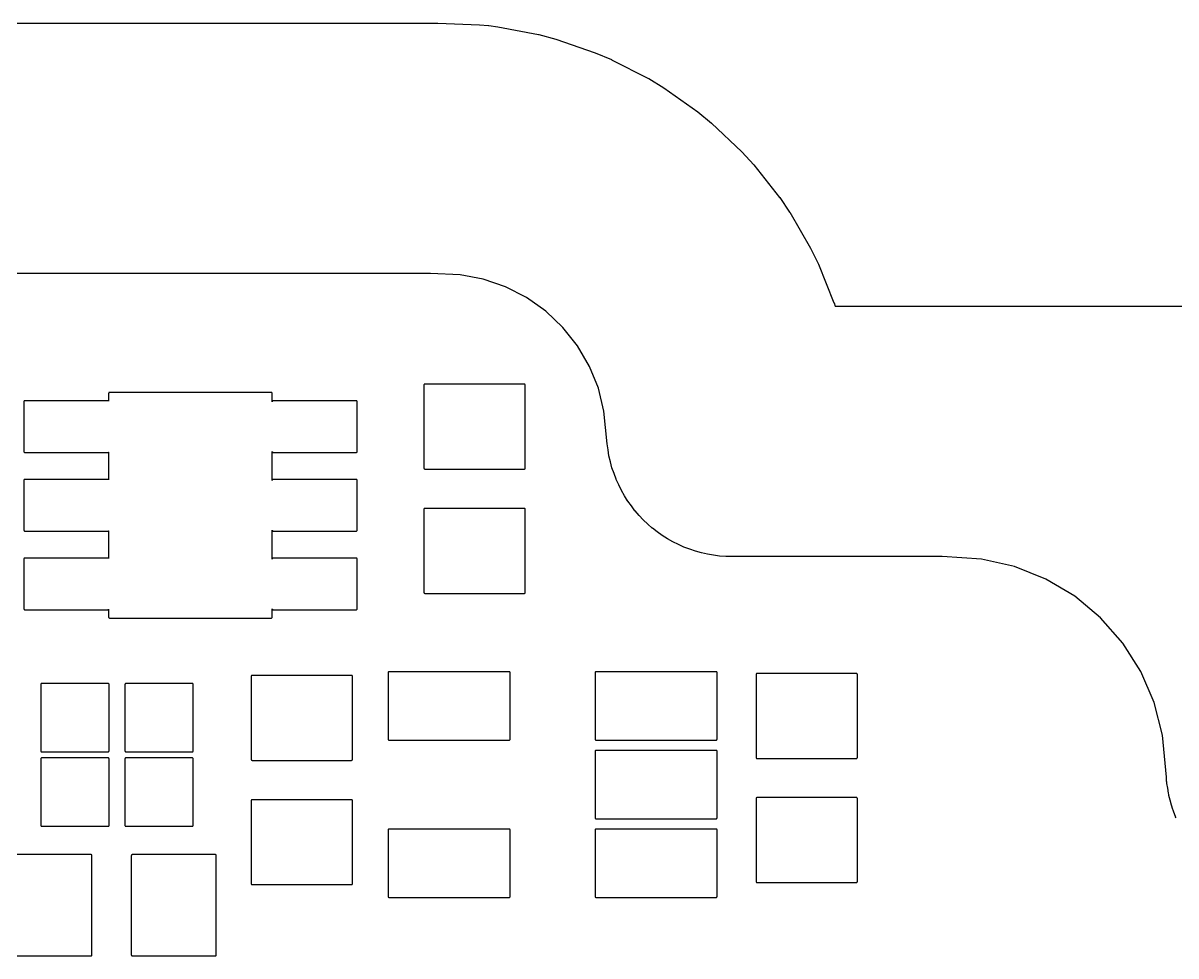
# Model space of a CAD drawing. Header units: inches. Extents: x -0.5 to 10, y -2.4 to 3.9.
# Drawn here: x 3.116 to 3.664, y 2.81 to 3.254 of the extents above; entities that cross this region are included whole.
import ezdxf

# ---------------------------------------------------------------- set-up
doc = ezdxf.new("R2010")
doc.units = ezdxf.units.IN

msp = doc.modelspace()

# ---------------------------------------------------------------- linework, layer by layer
for points in [[(2.5572, 3.25375), (3.3106, 3.25375), (3.31061, 3.25375), (3.310625, 3.253749), (3.311778, 3.253693), (3.312933, 3.253704), (3.312948, 3.253704), (3.312958, 3.253703), (3.332689, 3.252921), (3.332697, 3.252921), (3.332708, 3.25292), (3.337059, 3.252587), (3.337082, 3.252584), (3.337096, 3.252582), (3.341411, 3.251928), (3.341416, 3.251927), (3.341429, 3.251925), (3.360837, 3.248244), (3.360857, 3.248239), (3.360872, 3.248236), (3.369017, 3.246079), (3.369036, 3.246073), (3.369051, 3.246069), (3.387737, 3.239663), (3.387756, 3.239656), (3.387771, 3.23965), (3.395525, 3.236356), (3.395542, 3.236349), (3.395558, 3.236341), (3.413142, 3.227341), (3.413157, 3.227333), (3.413173, 3.227324), (3.42038, 3.22296), (3.420397, 3.222949), (3.42041, 3.22294), (3.436535, 3.211529), (3.436551, 3.211517), (3.436563, 3.211507), (3.443076, 3.206162), (3.443091, 3.20615), (3.443103, 3.206139), (3.457439, 3.192549), (3.457452, 3.192536), (3.457464, 3.192523), (3.46315, 3.186306), (3.463162, 3.186293), (3.463173, 3.186279), (3.47543, 3.170787), (3.47544, 3.170773), (3.475451, 3.170758), (3.480194, 3.163795), (3.480203, 3.163781), (3.480213, 3.163764), (3.49014, 3.146686), (3.490151, 3.146667), (3.490157, 3.146654), (3.49386, 3.139087), (3.493868, 3.139071), (3.493875, 3.139054), (3.50127, 3.120737), (3.501275, 3.120724), (3.501283, 3.120703), (3.501784, 3.11915), (4.362214, 3.11915)], [(3.663922, 2.875905), (3.663693, 2.876389), (3.663684, 2.87641), (3.663674, 2.876434), (3.662886, 2.878636), (3.662057, 2.880823), (3.66205, 2.880842), (3.662042, 2.88087), (3.661902, 2.881386), (3.661722, 2.88189), (3.661715, 2.881911), (3.661708, 2.881937), (3.661139, 2.884206), (3.660529, 2.886463), (3.660523, 2.886487), (3.660518, 2.886511), (3.66043, 2.887039), (3.6603, 2.887558), (3.660294, 2.887583), (3.66029, 2.887607), (3.659947, 2.88992), (3.65956, 2.892226), (3.659557, 2.892248), (3.659555, 2.892275), (3.659518, 2.892809), (3.65944, 2.893339), (3.659437, 2.893361), (3.659435, 2.893388), (3.659343, 2.895264), (3.657488, 2.915201), (3.653528, 2.930722), (3.647188, 2.945432), (3.638625, 2.95897), (3.62805, 2.971002), (3.615723, 2.981231), (3.601947, 2.989405), (3.587062, 2.995325), (3.571434, 2.998842), (3.552684, 3.00005), (3.4527, 3.00005), (3.452697, 3.00005), (3.452673, 3.000051), (3.44978, 3.000193), (3.446888, 3.000335), (3.446863, 3.000337), (3.44686, 3.000337), (3.446859, 3.000337), (3.446836, 3.00034), (3.443971, 3.000765), (3.441107, 3.00119), (3.441083, 3.001194), (3.44108, 3.001195), (3.441056, 3.0012), (3.438246, 3.001904), (3.435437, 3.002608), (3.435414, 3.002614), (3.435411, 3.002615), (3.435388, 3.002623), (3.432661, 3.003599), (3.429934, 3.004574), (3.429911, 3.004583), (3.429909, 3.004584), (3.429906, 3.004585), (3.429886, 3.004594), (3.427268, 3.005832), (3.42465, 3.007071), (3.424628, 3.007082), (3.424626, 3.007083), (3.424622, 3.007085), (3.424605, 3.007095), (3.422121, 3.008584), (3.419637, 3.010073), (3.419619, 3.010084), (3.419616, 3.010086), (3.419614, 3.010088), (3.419593, 3.010102), (3.417267, 3.011827), (3.414941, 3.013552), (3.414923, 3.013566), (3.414922, 3.013567), (3.41492, 3.013569), (3.414901, 3.013585), (3.412755, 3.01553), (3.41061, 3.017475), (3.410592, 3.017492), (3.41059, 3.017494), (3.410573, 3.017512), (3.408628, 3.019657), (3.406683, 3.021803), (3.406667, 3.021822), (3.406665, 3.021824), (3.40665, 3.021843), (3.404925, 3.02417), (3.4032, 3.026496), (3.403186, 3.026516), (3.403184, 3.026518), (3.403171, 3.026539), (3.401683, 3.029023), (3.400194, 3.031507), (3.400182, 3.031528), (3.40018, 3.031531), (3.400179, 3.031533), (3.400169, 3.031553), (3.398931, 3.034171), (3.397693, 3.036789), (3.397684, 3.03681), (3.397683, 3.036811), (3.397682, 3.036814), (3.397681, 3.036817), (3.397673, 3.036837), (3.396698, 3.039563), (3.395722, 3.04229), (3.395715, 3.042311), (3.395714, 3.042314), (3.395713, 3.042316), (3.395707, 3.04234), (3.395003, 3.045149), (3.3943, 3.047958), (3.394294, 3.047982), (3.394294, 3.047985), (3.394293, 3.047986), (3.39429, 3.048009), (3.393865, 3.050874), (3.39344, 3.053739), (3.393437, 3.053761), (3.393437, 3.053763), (3.393436, 3.053766), (3.391918, 3.069186), (3.389238, 3.080097), (3.385031, 3.090516), (3.379385, 3.10023), (3.372413, 3.109041), (3.364259, 3.116771), (3.355088, 3.123261), (3.345086, 3.12838), (3.334457, 3.132024), (3.323567, 3.134089), (3.309421, 3.13465), (2.56023, 3.13465)], [(3.1086, 2.8102), (3.148, 2.8102), (3.148025, 2.810201), (3.148074, 2.810206), (3.148122, 2.810215), (3.148169, 2.810229), (3.148214, 2.810248), (3.148257, 2.810271), (3.148298, 2.810299), (3.148336, 2.81033), (3.14837, 2.810364), (3.148401, 2.810402), (3.148429, 2.810443), (3.148452, 2.810486), (3.148471, 2.810531), (3.148485, 2.810578), (3.148494, 2.810626), (3.148499, 2.810675), (3.1485, 2.8107), (3.1485, 2.8579), (3.148499, 2.857925), (3.148494, 2.857974), (3.148485, 2.858022), (3.148471, 2.858069), (3.148452, 2.858114), (3.148429, 2.858157), (3.148401, 2.858198), (3.14837, 2.858236), (3.148336, 2.85827), (3.148298, 2.858301), (3.148257, 2.858329), (3.148214, 2.858352), (3.148169, 2.858371), (3.148122, 2.858385), (3.148074, 2.858394), (3.148025, 2.858399), (3.148, 2.8584), (3.1086, 2.8584)]]:
    msp.add_lwpolyline(points)
for points in [[(3.306775, 3.041701), (3.306775, 3.041701), (3.3068, 3.0417), (3.354, 3.0417), (3.354025, 3.041701), (3.354074, 3.041706), (3.354122, 3.041715), (3.354169, 3.041729), (3.354214, 3.041748), (3.354257, 3.041771), (3.354298, 3.041799), (3.354336, 3.04183), (3.35437, 3.041864), (3.354401, 3.041902), (3.354429, 3.041943), (3.354452, 3.041986), (3.354471, 3.042031), (3.354485, 3.042078), (3.354494, 3.042126), (3.354499, 3.042175), (3.3545, 3.0422), (3.3545, 3.0816), (3.354499, 3.081625), (3.354494, 3.081674), (3.354485, 3.081722), (3.354471, 3.081769), (3.354452, 3.081814), (3.354429, 3.081857), (3.354401, 3.081898), (3.35437, 3.081936), (3.354336, 3.08197), (3.354298, 3.082001), (3.354257, 3.082029), (3.354214, 3.082052), (3.354169, 3.082071), (3.354122, 3.082085), (3.354074, 3.082094), (3.354025, 3.082099), (3.354, 3.0821), (3.3068, 3.0821), (3.306775, 3.082099), (3.306726, 3.082094), (3.306678, 3.082085), (3.306631, 3.082071), (3.306586, 3.082052), (3.306543, 3.082029), (3.306502, 3.082001), (3.306464, 3.08197), (3.30643, 3.081936), (3.306399, 3.081898), (3.306371, 3.081857), (3.306348, 3.081814), (3.306329, 3.081769), (3.306315, 3.081722), (3.306306, 3.081674), (3.306301, 3.081625), (3.3063, 3.0816), (3.3063, 3.0422), (3.306301, 3.042175), (3.306306, 3.042126), (3.306315, 3.042078), (3.306329, 3.042031), (3.306348, 3.041986), (3.306371, 3.041943), (3.306399, 3.041902), (3.30643, 3.041864), (3.306464, 3.04183), (3.306502, 3.041799), (3.306543, 3.041771), (3.306586, 3.041748), (3.306631, 3.041729), (3.306678, 3.041715), (3.306726, 3.041706)], [(3.116575, 2.974801), (3.116575, 2.974801), (3.1166, 2.9748), (3.156, 2.9748), (3.156025, 2.974801), (3.156074, 2.974806), (3.156122, 2.974815), (3.156169, 2.974829), (3.156214, 2.974848), (3.156257, 2.974871), (3.156298, 2.974899), (3.156336, 2.97493), (3.15637, 2.974964), (3.1564, 2.975), (3.1564, 2.97135), (3.156401, 2.971325), (3.156406, 2.971276), (3.156415, 2.971228), (3.156429, 2.971181), (3.156448, 2.971136), (3.156471, 2.971093), (3.156499, 2.971052), (3.15653, 2.971014), (3.156564, 2.97098), (3.156602, 2.970949), (3.156643, 2.970921), (3.156686, 2.970898), (3.156731, 2.970879), (3.156778, 2.970865), (3.156826, 2.970856), (3.156875, 2.970851), (3.156875, 2.970851), (3.1569, 2.97085), (3.2337, 2.97085), (3.233725, 2.970851), (3.233774, 2.970856), (3.233822, 2.970865), (3.233869, 2.970879), (3.233914, 2.970898), (3.233957, 2.970921), (3.233998, 2.970949), (3.234036, 2.97098), (3.23407, 2.971014), (3.234101, 2.971052), (3.234129, 2.971093), (3.234152, 2.971136), (3.234171, 2.971181), (3.234185, 2.971228), (3.234194, 2.971276), (3.234199, 2.971325), (3.2342, 2.97135), (3.2342, 2.9753), (3.234201, 2.975275), (3.234206, 2.975226), (3.234215, 2.975178), (3.234229, 2.975131), (3.234248, 2.975086), (3.234271, 2.975043), (3.234299, 2.975002), (3.23433, 2.974964), (3.234364, 2.97493), (3.234402, 2.974899), (3.234443, 2.974871), (3.234486, 2.974848), (3.234531, 2.974829), (3.234578, 2.974815), (3.234626, 2.974806), (3.234675, 2.974801), (3.234675, 2.974801), (3.2347, 2.9748), (3.2741, 2.9748), (3.274125, 2.974801), (3.274174, 2.974806), (3.274222, 2.974815), (3.274269, 2.974829), (3.274314, 2.974848), (3.274357, 2.974871), (3.274398, 2.974899), (3.274436, 2.97493), (3.27447, 2.974964), (3.274501, 2.975002), (3.274529, 2.975043), (3.274552, 2.975086), (3.274571, 2.975131), (3.274585, 2.975178), (3.274594, 2.975226), (3.274599, 2.975275), (3.2746, 2.9753), (3.2746, 2.9989), (3.274599, 2.998925), (3.274594, 2.998974), (3.274585, 2.999022), (3.274571, 2.999069), (3.274552, 2.999114), (3.274529, 2.999157), (3.274501, 2.999198), (3.27447, 2.999236), (3.274436, 2.99927), (3.274398, 2.999301), (3.274357, 2.999329), (3.274314, 2.999352), (3.274269, 2.999371), (3.274222, 2.999385), (3.274174, 2.999394), (3.274125, 2.999399), (3.2741, 2.9994), (3.2347, 2.9994), (3.234675, 2.999399), (3.234626, 2.999394), (3.234578, 2.999385), (3.234531, 2.999371), (3.234486, 2.999352), (3.234443, 2.999329), (3.234402, 2.999301), (3.234364, 2.99927), (3.23433, 2.999236), (3.234299, 2.999198), (3.234271, 2.999157), (3.234248, 2.999114), (3.234229, 2.999069), (3.234215, 2.999022), (3.234206, 2.998974), (3.234201, 2.998925), (3.2342, 2.9989), (3.2342, 3.0127), (3.234201, 3.012675), (3.234206, 3.012626), (3.234215, 3.012578), (3.234229, 3.012531), (3.234248, 3.012486), (3.234271, 3.012443), (3.234299, 3.012402), (3.23433, 3.012364), (3.234364, 3.01233), (3.234402, 3.012299), (3.234443, 3.012271), (3.234486, 3.012248), (3.234531, 3.012229), (3.234578, 3.012215), (3.234626, 3.012206), (3.234675, 3.012201), (3.234675, 3.012201), (3.2347, 3.0122), (3.2741, 3.0122), (3.274125, 3.012201), (3.274174, 3.012206), (3.274222, 3.012215), (3.274269, 3.012229), (3.274314, 3.012248), (3.274357, 3.012271), (3.274398, 3.012299), (3.274436, 3.01233), (3.27447, 3.012364), (3.274501, 3.012402), (3.274529, 3.012443), (3.274552, 3.012486), (3.274571, 3.012531), (3.274585, 3.012578), (3.274594, 3.012626), (3.274599, 3.012675), (3.2746, 3.0127), (3.2746, 3.0363), (3.274599, 3.036325), (3.274594, 3.036374), (3.274585, 3.036422), (3.274571, 3.036469), (3.274552, 3.036514), (3.274529, 3.036557), (3.274501, 3.036598), (3.27447, 3.036636), (3.274436, 3.03667), (3.274398, 3.036701), (3.274357, 3.036729), (3.274314, 3.036752), (3.274269, 3.036771), (3.274222, 3.036785), (3.274174, 3.036794), (3.274125, 3.036799), (3.2741, 3.0368), (3.2347, 3.0368), (3.234675, 3.036799), (3.234626, 3.036794), (3.234578, 3.036785), (3.234531, 3.036771), (3.234486, 3.036752), (3.234443, 3.036729), (3.234402, 3.036701), (3.234364, 3.03667), (3.23433, 3.036636), (3.234299, 3.036598), (3.234271, 3.036557), (3.234248, 3.036514), (3.234229, 3.036469), (3.234215, 3.036422), (3.234206, 3.036374), (3.234201, 3.036325), (3.2342, 3.0363), (3.2342, 3.0501), (3.234201, 3.050075), (3.234206, 3.050026), (3.234215, 3.049978), (3.234229, 3.049931), (3.234248, 3.049886), (3.234271, 3.049843), (3.234299, 3.049802), (3.23433, 3.049764), (3.234364, 3.04973), (3.234402, 3.049699), (3.234443, 3.049671), (3.234486, 3.049648), (3.234531, 3.049629), (3.234578, 3.049615), (3.234626, 3.049606), (3.234675, 3.049601), (3.234675, 3.049601), (3.2347, 3.0496), (3.2741, 3.0496), (3.274125, 3.049601), (3.274174, 3.049606), (3.274222, 3.049615), (3.274269, 3.049629), (3.274314, 3.049648), (3.274357, 3.049671), (3.274398, 3.049699), (3.274436, 3.04973), (3.27447, 3.049764), (3.274501, 3.049802), (3.274529, 3.049843), (3.274552, 3.049886), (3.274571, 3.049931), (3.274585, 3.049978), (3.274594, 3.050026), (3.274599, 3.050075), (3.2746, 3.0501), (3.2746, 3.0737), (3.274599, 3.073725), (3.274594, 3.073774), (3.274585, 3.073822), (3.274571, 3.073869), (3.274552, 3.073914), (3.274529, 3.073957), (3.274501, 3.073998), (3.27447, 3.074036), (3.274436, 3.07407), (3.274398, 3.074101), (3.274357, 3.074129), (3.274314, 3.074152), (3.274269, 3.074171), (3.274222, 3.074185), (3.274174, 3.074194), (3.274125, 3.074199), (3.2741, 3.0742), (3.2347, 3.0742), (3.234675, 3.074199), (3.234626, 3.074194), (3.234578, 3.074185), (3.234531, 3.074171), (3.234486, 3.074152), (3.234443, 3.074129), (3.234402, 3.074101), (3.234364, 3.07407), (3.23433, 3.074036), (3.234299, 3.073998), (3.234271, 3.073957), (3.234248, 3.073914), (3.234229, 3.073869), (3.234215, 3.073822), (3.234206, 3.073774), (3.234201, 3.073725), (3.2342, 3.0737), (3.2342, 3.07765), (3.234199, 3.077675), (3.234194, 3.077724), (3.234185, 3.077772), (3.234171, 3.077819), (3.234152, 3.077864), (3.234129, 3.077907), (3.234101, 3.077948), (3.23407, 3.077986), (3.234036, 3.07802), (3.233998, 3.078051), (3.233957, 3.078079), (3.233914, 3.078102), (3.233869, 3.078121), (3.233822, 3.078135), (3.233774, 3.078144), (3.233725, 3.078149), (3.2337, 3.07815), (3.1569, 3.07815), (3.156875, 3.078149), (3.156826, 3.078144), (3.156778, 3.078135), (3.156731, 3.078121), (3.156686, 3.078102), (3.156643, 3.078079), (3.156602, 3.078051), (3.156564, 3.07802), (3.15653, 3.077986), (3.156499, 3.077948), (3.156471, 3.077907), (3.156448, 3.077864), (3.156429, 3.077819), (3.156415, 3.077772), (3.156406, 3.077724), (3.156401, 3.077675), (3.1564, 3.07765), (3.1564, 3.074), (3.15637, 3.074036), (3.156336, 3.07407), (3.156298, 3.074101), (3.156257, 3.074129), (3.156214, 3.074152), (3.156169, 3.074171), (3.156122, 3.074185), (3.156074, 3.074194), (3.156025, 3.074199), (3.156, 3.0742), (3.1166, 3.0742), (3.116575, 3.074199), (3.116526, 3.074194), (3.116478, 3.074185), (3.116431, 3.074171), (3.116386, 3.074152), (3.116343, 3.074129), (3.116302, 3.074101), (3.116264, 3.07407), (3.11623, 3.074036), (3.116199, 3.073998), (3.116171, 3.073957), (3.116148, 3.073914), (3.116129, 3.073869), (3.116115, 3.073822), (3.116106, 3.073774), (3.116101, 3.073725), (3.1161, 3.0737), (3.1161, 3.0501), (3.116101, 3.050075), (3.116106, 3.050026), (3.116115, 3.049978), (3.116129, 3.049931), (3.116148, 3.049886), (3.116171, 3.049843), (3.116199, 3.049802), (3.11623, 3.049764), (3.116264, 3.04973), (3.116302, 3.049699), (3.116343, 3.049671), (3.116386, 3.049648), (3.116431, 3.049629), (3.116478, 3.049615), (3.116526, 3.049606), (3.116575, 3.049601), (3.116575, 3.049601), (3.1166, 3.0496), (3.156, 3.0496), (3.156025, 3.049601), (3.156074, 3.049606), (3.156122, 3.049615), (3.156169, 3.049629), (3.156214, 3.049648), (3.156257, 3.049671), (3.156298, 3.049699), (3.156336, 3.04973), (3.15637, 3.049764), (3.1564, 3.0498), (3.1564, 3.0366), (3.15637, 3.036636), (3.156336, 3.03667), (3.156298, 3.036701), (3.156257, 3.036729), (3.156214, 3.036752), (3.156169, 3.036771), (3.156122, 3.036785), (3.156074, 3.036794), (3.156025, 3.036799), (3.156, 3.0368), (3.1166, 3.0368), (3.116575, 3.036799), (3.116526, 3.036794), (3.116478, 3.036785), (3.116431, 3.036771), (3.116386, 3.036752), (3.116343, 3.036729), (3.116302, 3.036701), (3.116264, 3.03667), (3.11623, 3.036636), (3.116199, 3.036598), (3.116171, 3.036557), (3.116148, 3.036514), (3.116129, 3.036469), (3.116115, 3.036422), (3.116106, 3.036374), (3.116101, 3.036325), (3.1161, 3.0363), (3.1161, 3.0127), (3.116101, 3.012675), (3.116106, 3.012626), (3.116115, 3.012578), (3.116129, 3.012531), (3.116148, 3.012486), (3.116171, 3.012443), (3.116199, 3.012402), (3.11623, 3.012364), (3.116264, 3.01233), (3.116302, 3.012299), (3.116343, 3.012271), (3.116386, 3.012248), (3.116431, 3.012229), (3.116478, 3.012215), (3.116526, 3.012206), (3.116575, 3.012201), (3.116575, 3.012201), (3.1166, 3.0122), (3.156, 3.0122), (3.156025, 3.012201), (3.156074, 3.012206), (3.156122, 3.012215), (3.156169, 3.012229), (3.156214, 3.012248), (3.156257, 3.012271), (3.156298, 3.012299), (3.156336, 3.01233), (3.15637, 3.012364), (3.1564, 3.0124), (3.1564, 2.9992), (3.15637, 2.999236), (3.156336, 2.99927), (3.156298, 2.999301), (3.156257, 2.999329), (3.156214, 2.999352), (3.156169, 2.999371), (3.156122, 2.999385), (3.156074, 2.999394), (3.156025, 2.999399), (3.156, 2.9994), (3.1166, 2.9994), (3.116575, 2.999399), (3.116526, 2.999394), (3.116478, 2.999385), (3.116431, 2.999371), (3.116386, 2.999352), (3.116343, 2.999329), (3.116302, 2.999301), (3.116264, 2.99927), (3.11623, 2.999236), (3.116199, 2.999198), (3.116171, 2.999157), (3.116148, 2.999114), (3.116129, 2.999069), (3.116115, 2.999022), (3.116106, 2.998974), (3.116101, 2.998925), (3.1161, 2.9989), (3.1161, 2.9753), (3.116101, 2.975275), (3.116106, 2.975226), (3.116115, 2.975178), (3.116129, 2.975131), (3.116148, 2.975086), (3.116171, 2.975043), (3.116199, 2.975002), (3.11623, 2.974964), (3.116264, 2.97493), (3.116302, 2.974899), (3.116343, 2.974871), (3.116386, 2.974848), (3.116431, 2.974829), (3.116478, 2.974815), (3.116526, 2.974806)], [(3.306775, 2.982601), (3.306775, 2.982601), (3.3068, 2.9826), (3.354, 2.9826), (3.354025, 2.982601), (3.354074, 2.982606), (3.354122, 2.982615), (3.354169, 2.982629), (3.354214, 2.982648), (3.354257, 2.982671), (3.354298, 2.982699), (3.354336, 2.98273), (3.35437, 2.982764), (3.354401, 2.982802), (3.354429, 2.982843), (3.354452, 2.982886), (3.354471, 2.982931), (3.354485, 2.982978), (3.354494, 2.983026), (3.354499, 2.983075), (3.3545, 2.9831), (3.3545, 3.0225), (3.354499, 3.022525), (3.354494, 3.022574), (3.354485, 3.022622), (3.354471, 3.022669), (3.354452, 3.022714), (3.354429, 3.022757), (3.354401, 3.022798), (3.35437, 3.022836), (3.354336, 3.02287), (3.354298, 3.022901), (3.354257, 3.022929), (3.354214, 3.022952), (3.354169, 3.022971), (3.354122, 3.022985), (3.354074, 3.022994), (3.354025, 3.022999), (3.354, 3.023), (3.3068, 3.023), (3.306775, 3.022999), (3.306726, 3.022994), (3.306678, 3.022985), (3.306631, 3.022971), (3.306586, 3.022952), (3.306543, 3.022929), (3.306502, 3.022901), (3.306464, 3.02287), (3.30643, 3.022836), (3.306399, 3.022798), (3.306371, 3.022757), (3.306348, 3.022714), (3.306329, 3.022669), (3.306315, 3.022622), (3.306306, 3.022574), (3.306301, 3.022525), (3.3063, 3.0225), (3.3063, 2.9831), (3.306301, 2.983075), (3.306306, 2.983026), (3.306315, 2.982978), (3.306329, 2.982931), (3.306348, 2.982886), (3.306371, 2.982843), (3.306399, 2.982802), (3.30643, 2.982764), (3.306464, 2.98273), (3.306502, 2.982699), (3.306543, 2.982671), (3.306586, 2.982648), (3.306631, 2.982629), (3.306678, 2.982615), (3.306726, 2.982606)], [(3.224675, 2.903201), (3.224675, 2.903201), (3.2247, 2.9032), (3.2719, 2.9032), (3.271925, 2.903201), (3.271974, 2.903206), (3.272022, 2.903215), (3.272069, 2.903229), (3.272114, 2.903248), (3.272157, 2.903271), (3.272198, 2.903299), (3.272236, 2.90333), (3.27227, 2.903364), (3.272301, 2.903402), (3.272329, 2.903443), (3.272352, 2.903486), (3.272371, 2.903531), (3.272385, 2.903578), (3.272394, 2.903626), (3.272399, 2.903675), (3.2724, 2.9037), (3.2724, 2.9431), (3.272399, 2.943125), (3.272394, 2.943174), (3.272385, 2.943222), (3.272371, 2.943269), (3.272352, 2.943314), (3.272329, 2.943357), (3.272301, 2.943398), (3.27227, 2.943436), (3.272236, 2.94347), (3.272198, 2.943501), (3.272157, 2.943529), (3.272114, 2.943552), (3.272069, 2.943571), (3.272022, 2.943585), (3.271974, 2.943594), (3.271925, 2.943599), (3.2719, 2.9436), (3.2247, 2.9436), (3.224675, 2.943599), (3.224626, 2.943594), (3.224578, 2.943585), (3.224531, 2.943571), (3.224486, 2.943552), (3.224443, 2.943529), (3.224402, 2.943501), (3.224364, 2.94347), (3.22433, 2.943436), (3.224299, 2.943398), (3.224271, 2.943357), (3.224248, 2.943314), (3.224229, 2.943269), (3.224215, 2.943222), (3.224206, 2.943174), (3.224201, 2.943125), (3.2242, 2.9431), (3.2242, 2.9037), (3.224201, 2.903675), (3.224206, 2.903626), (3.224215, 2.903578), (3.224229, 2.903531), (3.224248, 2.903486), (3.224271, 2.903443), (3.224299, 2.903402), (3.22433, 2.903364), (3.224364, 2.90333), (3.224402, 2.903299), (3.224443, 2.903271), (3.224486, 2.903248), (3.224531, 2.903229), (3.224578, 2.903215), (3.224626, 2.903206)], [(3.289725, 2.912851), (3.289725, 2.912851), (3.28975, 2.91285), (3.34685, 2.91285), (3.346875, 2.912851), (3.346924, 2.912856), (3.346972, 2.912865), (3.347019, 2.912879), (3.347064, 2.912898), (3.347107, 2.912921), (3.347148, 2.912949), (3.347186, 2.91298), (3.34722, 2.913014), (3.347251, 2.913052), (3.347279, 2.913093), (3.347302, 2.913136), (3.347321, 2.913181), (3.347335, 2.913228), (3.347344, 2.913276), (3.347349, 2.913325), (3.34735, 2.91335), (3.34735, 2.94485), (3.347349, 2.944875), (3.347344, 2.944924), (3.347335, 2.944972), (3.347321, 2.945019), (3.347302, 2.945064), (3.347279, 2.945107), (3.347251, 2.945148), (3.34722, 2.945186), (3.347186, 2.94522), (3.347148, 2.945251), (3.347107, 2.945279), (3.347064, 2.945302), (3.347019, 2.945321), (3.346972, 2.945335), (3.346924, 2.945344), (3.346875, 2.945349), (3.34685, 2.94535), (3.28975, 2.94535), (3.289725, 2.945349), (3.289676, 2.945344), (3.289628, 2.945335), (3.289581, 2.945321), (3.289536, 2.945302), (3.289493, 2.945279), (3.289452, 2.945251), (3.289414, 2.94522), (3.28938, 2.945186), (3.289349, 2.945148), (3.289321, 2.945107), (3.289298, 2.945064), (3.289279, 2.945019), (3.289265, 2.944972), (3.289256, 2.944924), (3.289251, 2.944875), (3.28925, 2.94485), (3.28925, 2.91335), (3.289251, 2.913325), (3.289256, 2.913276), (3.289265, 2.913228), (3.289279, 2.913181), (3.289298, 2.913136), (3.289321, 2.913093), (3.289349, 2.913052), (3.28938, 2.913014), (3.289414, 2.91298), (3.289452, 2.912949), (3.289493, 2.912921), (3.289536, 2.912898), (3.289581, 2.912879), (3.289628, 2.912865), (3.289676, 2.912856)], [(3.388125, 2.912851), (3.388125, 2.912851), (3.38815, 2.91285), (3.44525, 2.91285), (3.445275, 2.912851), (3.445324, 2.912856), (3.445372, 2.912865), (3.445419, 2.912879), (3.445464, 2.912898), (3.445507, 2.912921), (3.445548, 2.912949), (3.445586, 2.91298), (3.44562, 2.913014), (3.445651, 2.913052), (3.445679, 2.913093), (3.445702, 2.913136), (3.445721, 2.913181), (3.445735, 2.913228), (3.445744, 2.913276), (3.445749, 2.913325), (3.44575, 2.91335), (3.44575, 2.94485), (3.445749, 2.944875), (3.445744, 2.944924), (3.445735, 2.944972), (3.445721, 2.945019), (3.445702, 2.945064), (3.445679, 2.945107), (3.445651, 2.945148), (3.44562, 2.945186), (3.445586, 2.94522), (3.445548, 2.945251), (3.445507, 2.945279), (3.445464, 2.945302), (3.445419, 2.945321), (3.445372, 2.945335), (3.445324, 2.945344), (3.445275, 2.945349), (3.44525, 2.94535), (3.38815, 2.94535), (3.388125, 2.945349), (3.388076, 2.945344), (3.388028, 2.945335), (3.387981, 2.945321), (3.387936, 2.945302), (3.387893, 2.945279), (3.387852, 2.945251), (3.387814, 2.94522), (3.38778, 2.945186), (3.387749, 2.945148), (3.387721, 2.945107), (3.387698, 2.945064), (3.387679, 2.945019), (3.387665, 2.944972), (3.387656, 2.944924), (3.387651, 2.944875), (3.38765, 2.94485), (3.38765, 2.91335), (3.387651, 2.913325), (3.387656, 2.913276), (3.387665, 2.913228), (3.387679, 2.913181), (3.387698, 2.913136), (3.387721, 2.913093), (3.387749, 2.913052), (3.38778, 2.913014), (3.387814, 2.91298), (3.387852, 2.912949), (3.387893, 2.912921), (3.387936, 2.912898), (3.387981, 2.912879), (3.388028, 2.912865), (3.388076, 2.912856)], [(3.464675, 2.904101), (3.464675, 2.904101), (3.4647, 2.9041), (3.5119, 2.9041), (3.511925, 2.904101), (3.511974, 2.904106), (3.512022, 2.904115), (3.512069, 2.904129), (3.512114, 2.904148), (3.512157, 2.904171), (3.512198, 2.904199), (3.512236, 2.90423), (3.51227, 2.904264), (3.512301, 2.904302), (3.512329, 2.904343), (3.512352, 2.904386), (3.512371, 2.904431), (3.512385, 2.904478), (3.512394, 2.904526), (3.512399, 2.904575), (3.5124, 2.9046), (3.5124, 2.944), (3.512399, 2.944025), (3.512394, 2.944074), (3.512385, 2.944122), (3.512371, 2.944169), (3.512352, 2.944214), (3.512329, 2.944257), (3.512301, 2.944298), (3.51227, 2.944336), (3.512236, 2.94437), (3.512198, 2.944401), (3.512157, 2.944429), (3.512114, 2.944452), (3.512069, 2.944471), (3.512022, 2.944485), (3.511974, 2.944494), (3.511925, 2.944499), (3.5119, 2.9445), (3.4647, 2.9445), (3.464675, 2.944499), (3.464626, 2.944494), (3.464578, 2.944485), (3.464531, 2.944471), (3.464486, 2.944452), (3.464443, 2.944429), (3.464402, 2.944401), (3.464364, 2.94437), (3.46433, 2.944336), (3.464299, 2.944298), (3.464271, 2.944257), (3.464248, 2.944214), (3.464229, 2.944169), (3.464215, 2.944122), (3.464206, 2.944074), (3.464201, 2.944025), (3.4642, 2.944), (3.4642, 2.9046), (3.464201, 2.904575), (3.464206, 2.904526), (3.464215, 2.904478), (3.464229, 2.904431), (3.464248, 2.904386), (3.464271, 2.904343), (3.464299, 2.904302), (3.46433, 2.904264), (3.464364, 2.90423), (3.464402, 2.904199), (3.464443, 2.904171), (3.464486, 2.904148), (3.464531, 2.904129), (3.464578, 2.904115), (3.464626, 2.904106)], [(3.124625, 2.907251), (3.124625, 2.907251), (3.12465, 2.90725), (3.15615, 2.90725), (3.156175, 2.907251), (3.156224, 2.907256), (3.156272, 2.907265), (3.156319, 2.907279), (3.156364, 2.907298), (3.156407, 2.907321), (3.156448, 2.907349), (3.156486, 2.90738), (3.15652, 2.907414), (3.156551, 2.907452), (3.156579, 2.907493), (3.156602, 2.907536), (3.156621, 2.907581), (3.156635, 2.907628), (3.156644, 2.907676), (3.156649, 2.907725), (3.15665, 2.90775), (3.15665, 2.93925), (3.156649, 2.939275), (3.156644, 2.939324), (3.156635, 2.939372), (3.156621, 2.939419), (3.156602, 2.939464), (3.156579, 2.939507), (3.156551, 2.939548), (3.15652, 2.939586), (3.156486, 2.93962), (3.156448, 2.939651), (3.156407, 2.939679), (3.156364, 2.939702), (3.156319, 2.939721), (3.156272, 2.939735), (3.156224, 2.939744), (3.156175, 2.939749), (3.15615, 2.93975), (3.12465, 2.93975), (3.124625, 2.939749), (3.124576, 2.939744), (3.124528, 2.939735), (3.124481, 2.939721), (3.124436, 2.939702), (3.124393, 2.939679), (3.124352, 2.939651), (3.124314, 2.93962), (3.12428, 2.939586), (3.124249, 2.939548), (3.124221, 2.939507), (3.124198, 2.939464), (3.124179, 2.939419), (3.124165, 2.939372), (3.124156, 2.939324), (3.124151, 2.939275), (3.12415, 2.93925), (3.12415, 2.90775), (3.124151, 2.907725), (3.124156, 2.907676), (3.124165, 2.907628), (3.124179, 2.907581), (3.124198, 2.907536), (3.124221, 2.907493), (3.124249, 2.907452), (3.12428, 2.907414), (3.124314, 2.90738), (3.124352, 2.907349), (3.124393, 2.907321), (3.124436, 2.907298), (3.124481, 2.907279), (3.124528, 2.907265), (3.124576, 2.907256)], [(3.164625, 2.907251), (3.164625, 2.907251), (3.16465, 2.90725), (3.19615, 2.90725), (3.196175, 2.907251), (3.196224, 2.907256), (3.196272, 2.907265), (3.196319, 2.907279), (3.196364, 2.907298), (3.196407, 2.907321), (3.196448, 2.907349), (3.196486, 2.90738), (3.19652, 2.907414), (3.196551, 2.907452), (3.196579, 2.907493), (3.196602, 2.907536), (3.196621, 2.907581), (3.196635, 2.907628), (3.196644, 2.907676), (3.196649, 2.907725), (3.19665, 2.90775), (3.19665, 2.93925), (3.196649, 2.939275), (3.196644, 2.939324), (3.196635, 2.939372), (3.196621, 2.939419), (3.196602, 2.939464), (3.196579, 2.939507), (3.196551, 2.939548), (3.19652, 2.939586), (3.196486, 2.93962), (3.196448, 2.939651), (3.196407, 2.939679), (3.196364, 2.939702), (3.196319, 2.939721), (3.196272, 2.939735), (3.196224, 2.939744), (3.196175, 2.939749), (3.19615, 2.93975), (3.16465, 2.93975), (3.164625, 2.939749), (3.164576, 2.939744), (3.164528, 2.939735), (3.164481, 2.939721), (3.164436, 2.939702), (3.164393, 2.939679), (3.164352, 2.939651), (3.164314, 2.93962), (3.16428, 2.939586), (3.164249, 2.939548), (3.164221, 2.939507), (3.164198, 2.939464), (3.164179, 2.939419), (3.164165, 2.939372), (3.164156, 2.939324), (3.164151, 2.939275), (3.16415, 2.93925), (3.16415, 2.90775), (3.164151, 2.907725), (3.164156, 2.907676), (3.164165, 2.907628), (3.164179, 2.907581), (3.164198, 2.907536), (3.164221, 2.907493), (3.164249, 2.907452), (3.16428, 2.907414), (3.164314, 2.90738), (3.164352, 2.907349), (3.164393, 2.907321), (3.164436, 2.907298), (3.164481, 2.907279), (3.164528, 2.907265), (3.164576, 2.907256)], [(3.388125, 2.875451), (3.388125, 2.875451), (3.38815, 2.87545), (3.44525, 2.87545), (3.445275, 2.875451), (3.445324, 2.875456), (3.445372, 2.875465), (3.445419, 2.875479), (3.445464, 2.875498), (3.445507, 2.875521), (3.445548, 2.875549), (3.445586, 2.87558), (3.44562, 2.875614), (3.445651, 2.875652), (3.445679, 2.875693), (3.445702, 2.875736), (3.445721, 2.875781), (3.445735, 2.875828), (3.445744, 2.875876), (3.445749, 2.875925), (3.44575, 2.87595), (3.44575, 2.90745), (3.445749, 2.907475), (3.445744, 2.907524), (3.445735, 2.907572), (3.445721, 2.907619), (3.445702, 2.907664), (3.445679, 2.907707), (3.445651, 2.907748), (3.44562, 2.907786), (3.445586, 2.90782), (3.445548, 2.907851), (3.445507, 2.907879), (3.445464, 2.907902), (3.445419, 2.907921), (3.445372, 2.907935), (3.445324, 2.907944), (3.445275, 2.907949), (3.44525, 2.90795), (3.38815, 2.90795), (3.388125, 2.907949), (3.388076, 2.907944), (3.388028, 2.907935), (3.387981, 2.907921), (3.387936, 2.907902), (3.387893, 2.907879), (3.387852, 2.907851), (3.387814, 2.90782), (3.38778, 2.907786), (3.387749, 2.907748), (3.387721, 2.907707), (3.387698, 2.907664), (3.387679, 2.907619), (3.387665, 2.907572), (3.387656, 2.907524), (3.387651, 2.907475), (3.38765, 2.90745), (3.38765, 2.87595), (3.387651, 2.875925), (3.387656, 2.875876), (3.387665, 2.875828), (3.387679, 2.875781), (3.387698, 2.875736), (3.387721, 2.875693), (3.387749, 2.875652), (3.38778, 2.875614), (3.387814, 2.87558), (3.387852, 2.875549), (3.387893, 2.875521), (3.387936, 2.875498), (3.387981, 2.875479), (3.388028, 2.875465), (3.388076, 2.875456)], [(3.124625, 2.871851), (3.124625, 2.871851), (3.12465, 2.87185), (3.15615, 2.87185), (3.156175, 2.871851), (3.156224, 2.871856), (3.156272, 2.871865), (3.156319, 2.871879), (3.156364, 2.871898), (3.156407, 2.871921), (3.156448, 2.871949), (3.156486, 2.87198), (3.15652, 2.872014), (3.156551, 2.872052), (3.156579, 2.872093), (3.156602, 2.872136), (3.156621, 2.872181), (3.156635, 2.872228), (3.156644, 2.872276), (3.156649, 2.872325), (3.15665, 2.87235), (3.15665, 2.90385), (3.156649, 2.903875), (3.156644, 2.903924), (3.156635, 2.903972), (3.156621, 2.904019), (3.156602, 2.904064), (3.156579, 2.904107), (3.156551, 2.904148), (3.15652, 2.904186), (3.156486, 2.90422), (3.156448, 2.904251), (3.156407, 2.904279), (3.156364, 2.904302), (3.156319, 2.904321), (3.156272, 2.904335), (3.156224, 2.904344), (3.156175, 2.904349), (3.15615, 2.90435), (3.12465, 2.90435), (3.124625, 2.904349), (3.124576, 2.904344), (3.124528, 2.904335), (3.124481, 2.904321), (3.124436, 2.904302), (3.124393, 2.904279), (3.124352, 2.904251), (3.124314, 2.90422), (3.12428, 2.904186), (3.124249, 2.904148), (3.124221, 2.904107), (3.124198, 2.904064), (3.124179, 2.904019), (3.124165, 2.903972), (3.124156, 2.903924), (3.124151, 2.903875), (3.12415, 2.90385), (3.12415, 2.87235), (3.124151, 2.872325), (3.124156, 2.872276), (3.124165, 2.872228), (3.124179, 2.872181), (3.124198, 2.872136), (3.124221, 2.872093), (3.124249, 2.872052), (3.12428, 2.872014), (3.124314, 2.87198), (3.124352, 2.871949), (3.124393, 2.871921), (3.124436, 2.871898), (3.124481, 2.871879), (3.124528, 2.871865), (3.124576, 2.871856)], [(3.164625, 2.871851), (3.164625, 2.871851), (3.16465, 2.87185), (3.19615, 2.87185), (3.196175, 2.871851), (3.196224, 2.871856), (3.196272, 2.871865), (3.196319, 2.871879), (3.196364, 2.871898), (3.196407, 2.871921), (3.196448, 2.871949), (3.196486, 2.87198), (3.19652, 2.872014), (3.196551, 2.872052), (3.196579, 2.872093), (3.196602, 2.872136), (3.196621, 2.872181), (3.196635, 2.872228), (3.196644, 2.872276), (3.196649, 2.872325), (3.19665, 2.87235), (3.19665, 2.90385), (3.196649, 2.903875), (3.196644, 2.903924), (3.196635, 2.903972), (3.196621, 2.904019), (3.196602, 2.904064), (3.196579, 2.904107), (3.196551, 2.904148), (3.19652, 2.904186), (3.196486, 2.90422), (3.196448, 2.904251), (3.196407, 2.904279), (3.196364, 2.904302), (3.196319, 2.904321), (3.196272, 2.904335), (3.196224, 2.904344), (3.196175, 2.904349), (3.19615, 2.90435), (3.16465, 2.90435), (3.164625, 2.904349), (3.164576, 2.904344), (3.164528, 2.904335), (3.164481, 2.904321), (3.164436, 2.904302), (3.164393, 2.904279), (3.164352, 2.904251), (3.164314, 2.90422), (3.16428, 2.904186), (3.164249, 2.904148), (3.164221, 2.904107), (3.164198, 2.904064), (3.164179, 2.904019), (3.164165, 2.903972), (3.164156, 2.903924), (3.164151, 2.903875), (3.16415, 2.90385), (3.16415, 2.87235), (3.164151, 2.872325), (3.164156, 2.872276), (3.164165, 2.872228), (3.164179, 2.872181), (3.164198, 2.872136), (3.164221, 2.872093), (3.164249, 2.872052), (3.16428, 2.872014), (3.164314, 2.87198), (3.164352, 2.871949), (3.164393, 2.871921), (3.164436, 2.871898), (3.164481, 2.871879), (3.164528, 2.871865), (3.164576, 2.871856)], [(3.224675, 2.844101), (3.224675, 2.844101), (3.2247, 2.8441), (3.2719, 2.8441), (3.271925, 2.844101), (3.271974, 2.844106), (3.272022, 2.844115), (3.272069, 2.844129), (3.272114, 2.844148), (3.272157, 2.844171), (3.272198, 2.844199), (3.272236, 2.84423), (3.27227, 2.844264), (3.272301, 2.844302), (3.272329, 2.844343), (3.272352, 2.844386), (3.272371, 2.844431), (3.272385, 2.844478), (3.272394, 2.844526), (3.272399, 2.844575), (3.2724, 2.8446), (3.2724, 2.884), (3.272399, 2.884025), (3.272394, 2.884074), (3.272385, 2.884122), (3.272371, 2.884169), (3.272352, 2.884214), (3.272329, 2.884257), (3.272301, 2.884298), (3.27227, 2.884336), (3.272236, 2.88437), (3.272198, 2.884401), (3.272157, 2.884429), (3.272114, 2.884452), (3.272069, 2.884471), (3.272022, 2.884485), (3.271974, 2.884494), (3.271925, 2.884499), (3.2719, 2.8845), (3.2247, 2.8845), (3.224675, 2.884499), (3.224626, 2.884494), (3.224578, 2.884485), (3.224531, 2.884471), (3.224486, 2.884452), (3.224443, 2.884429), (3.224402, 2.884401), (3.224364, 2.88437), (3.22433, 2.884336), (3.224299, 2.884298), (3.224271, 2.884257), (3.224248, 2.884214), (3.224229, 2.884169), (3.224215, 2.884122), (3.224206, 2.884074), (3.224201, 2.884025), (3.2242, 2.884), (3.2242, 2.8446), (3.224201, 2.844575), (3.224206, 2.844526), (3.224215, 2.844478), (3.224229, 2.844431), (3.224248, 2.844386), (3.224271, 2.844343), (3.224299, 2.844302), (3.22433, 2.844264), (3.224364, 2.84423), (3.224402, 2.844199), (3.224443, 2.844171), (3.224486, 2.844148), (3.224531, 2.844129), (3.224578, 2.844115), (3.224626, 2.844106)], [(3.464201, 2.885025), (3.464201, 2.885025), (3.4642, 2.885), (3.4642, 2.8456), (3.464201, 2.845575), (3.464206, 2.845526), (3.464215, 2.845478), (3.464229, 2.845431), (3.464248, 2.845386), (3.464271, 2.845343), (3.464299, 2.845302), (3.46433, 2.845264), (3.464364, 2.84523), (3.464402, 2.845199), (3.464443, 2.845171), (3.464486, 2.845148), (3.464531, 2.845129), (3.464578, 2.845115), (3.464626, 2.845106), (3.464675, 2.845101), (3.4647, 2.8451), (3.5119, 2.8451), (3.511925, 2.845101), (3.511974, 2.845106), (3.512022, 2.845115), (3.512069, 2.845129), (3.512114, 2.845148), (3.512157, 2.845171), (3.512198, 2.845199), (3.512236, 2.84523), (3.51227, 2.845264), (3.512301, 2.845302), (3.512329, 2.845343), (3.512352, 2.845386), (3.512371, 2.845431), (3.512385, 2.845478), (3.512394, 2.845526), (3.512399, 2.845575), (3.5124, 2.8456), (3.5124, 2.885), (3.512399, 2.885025), (3.512394, 2.885074), (3.512385, 2.885122), (3.512371, 2.885169), (3.512352, 2.885214), (3.512329, 2.885257), (3.512301, 2.885298), (3.51227, 2.885336), (3.512236, 2.88537), (3.512198, 2.885401), (3.512157, 2.885429), (3.512114, 2.885452), (3.512069, 2.885471), (3.512022, 2.885485), (3.511974, 2.885494), (3.511925, 2.885499), (3.5119, 2.8855), (3.4647, 2.8855), (3.464675, 2.885499), (3.464626, 2.885494), (3.464578, 2.885485), (3.464531, 2.885471), (3.464486, 2.885452), (3.464443, 2.885429), (3.464402, 2.885401), (3.464364, 2.88537), (3.46433, 2.885336), (3.464299, 2.885298), (3.464271, 2.885257), (3.464248, 2.885214), (3.464229, 2.885169), (3.464215, 2.885122), (3.464206, 2.885074)], [(3.289725, 2.838051), (3.289725, 2.838051), (3.28975, 2.83805), (3.34685, 2.83805), (3.346875, 2.838051), (3.346924, 2.838056), (3.346972, 2.838065), (3.347019, 2.838079), (3.347064, 2.838098), (3.347107, 2.838121), (3.347148, 2.838149), (3.347186, 2.83818), (3.34722, 2.838214), (3.347251, 2.838252), (3.347279, 2.838293), (3.347302, 2.838336), (3.347321, 2.838381), (3.347335, 2.838428), (3.347344, 2.838476), (3.347349, 2.838525), (3.34735, 2.83855), (3.34735, 2.87005), (3.347349, 2.870075), (3.347344, 2.870124), (3.347335, 2.870172), (3.347321, 2.870219), (3.347302, 2.870264), (3.347279, 2.870307), (3.347251, 2.870348), (3.34722, 2.870386), (3.347186, 2.87042), (3.347148, 2.870451), (3.347107, 2.870479), (3.347064, 2.870502), (3.347019, 2.870521), (3.346972, 2.870535), (3.346924, 2.870544), (3.346875, 2.870549), (3.34685, 2.87055), (3.28975, 2.87055), (3.289725, 2.870549), (3.289676, 2.870544), (3.289628, 2.870535), (3.289581, 2.870521), (3.289536, 2.870502), (3.289493, 2.870479), (3.289452, 2.870451), (3.289414, 2.87042), (3.28938, 2.870386), (3.289349, 2.870348), (3.289321, 2.870307), (3.289298, 2.870264), (3.289279, 2.870219), (3.289265, 2.870172), (3.289256, 2.870124), (3.289251, 2.870075), (3.28925, 2.87005), (3.28925, 2.83855), (3.289251, 2.838525), (3.289256, 2.838476), (3.289265, 2.838428), (3.289279, 2.838381), (3.289298, 2.838336), (3.289321, 2.838293), (3.289349, 2.838252), (3.28938, 2.838214), (3.289414, 2.83818), (3.289452, 2.838149), (3.289493, 2.838121), (3.289536, 2.838098), (3.289581, 2.838079), (3.289628, 2.838065), (3.289676, 2.838056)], [(3.388125, 2.838051), (3.388125, 2.838051), (3.38815, 2.83805), (3.44525, 2.83805), (3.445275, 2.838051), (3.445324, 2.838056), (3.445372, 2.838065), (3.445419, 2.838079), (3.445464, 2.838098), (3.445507, 2.838121), (3.445548, 2.838149), (3.445586, 2.83818), (3.44562, 2.838214), (3.445651, 2.838252), (3.445679, 2.838293), (3.445702, 2.838336), (3.445721, 2.838381), (3.445735, 2.838428), (3.445744, 2.838476), (3.445749, 2.838525), (3.44575, 2.83855), (3.44575, 2.87005), (3.445749, 2.870075), (3.445744, 2.870124), (3.445735, 2.870172), (3.445721, 2.870219), (3.445702, 2.870264), (3.445679, 2.870307), (3.445651, 2.870348), (3.44562, 2.870386), (3.445586, 2.87042), (3.445548, 2.870451), (3.445507, 2.870479), (3.445464, 2.870502), (3.445419, 2.870521), (3.445372, 2.870535), (3.445324, 2.870544), (3.445275, 2.870549), (3.44525, 2.87055), (3.38815, 2.87055), (3.388125, 2.870549), (3.388076, 2.870544), (3.388028, 2.870535), (3.387981, 2.870521), (3.387936, 2.870502), (3.387893, 2.870479), (3.387852, 2.870451), (3.387814, 2.87042), (3.38778, 2.870386), (3.387749, 2.870348), (3.387721, 2.870307), (3.387698, 2.870264), (3.387679, 2.870219), (3.387665, 2.870172), (3.387656, 2.870124), (3.387651, 2.870075), (3.38765, 2.87005), (3.38765, 2.83855), (3.387651, 2.838525), (3.387656, 2.838476), (3.387665, 2.838428), (3.387679, 2.838381), (3.387698, 2.838336), (3.387721, 2.838293), (3.387749, 2.838252), (3.38778, 2.838214), (3.387814, 2.83818), (3.387852, 2.838149), (3.387893, 2.838121), (3.387936, 2.838098), (3.387981, 2.838079), (3.388028, 2.838065), (3.388076, 2.838056)], [(3.167675, 2.810201), (3.167675, 2.810201), (3.1677, 2.8102), (3.2071, 2.8102), (3.207125, 2.810201), (3.207174, 2.810206), (3.207222, 2.810215), (3.207269, 2.810229), (3.207314, 2.810248), (3.207357, 2.810271), (3.207398, 2.810299), (3.207436, 2.81033), (3.20747, 2.810364), (3.207501, 2.810402), (3.207529, 2.810443), (3.207552, 2.810486), (3.207571, 2.810531), (3.207585, 2.810578), (3.207594, 2.810626), (3.207599, 2.810675), (3.2076, 2.8107), (3.2076, 2.8579), (3.207599, 2.857925), (3.207594, 2.857974), (3.207585, 2.858022), (3.207571, 2.858069), (3.207552, 2.858114), (3.207529, 2.858157), (3.207501, 2.858198), (3.20747, 2.858236), (3.207436, 2.85827), (3.207398, 2.858301), (3.207357, 2.858329), (3.207314, 2.858352), (3.207269, 2.858371), (3.207222, 2.858385), (3.207174, 2.858394), (3.207125, 2.858399), (3.2071, 2.8584), (3.1677, 2.8584), (3.167675, 2.858399), (3.167626, 2.858394), (3.167578, 2.858385), (3.167531, 2.858371), (3.167486, 2.858352), (3.167443, 2.858329), (3.167402, 2.858301), (3.167364, 2.85827), (3.16733, 2.858236), (3.167299, 2.858198), (3.167271, 2.858157), (3.167248, 2.858114), (3.167229, 2.858069), (3.167215, 2.858022), (3.167206, 2.857974), (3.167201, 2.857925), (3.1672, 2.8579), (3.1672, 2.8107), (3.167201, 2.810675), (3.167206, 2.810626), (3.167215, 2.810578), (3.167229, 2.810531), (3.167248, 2.810486), (3.167271, 2.810443), (3.167299, 2.810402), (3.16733, 2.810364), (3.167364, 2.81033), (3.167402, 2.810299), (3.167443, 2.810271), (3.167486, 2.810248), (3.167531, 2.810229), (3.167578, 2.810215), (3.167626, 2.810206)]]:
    msp.add_lwpolyline(points, close=True)

doc.saveas('drawing.dxf')
